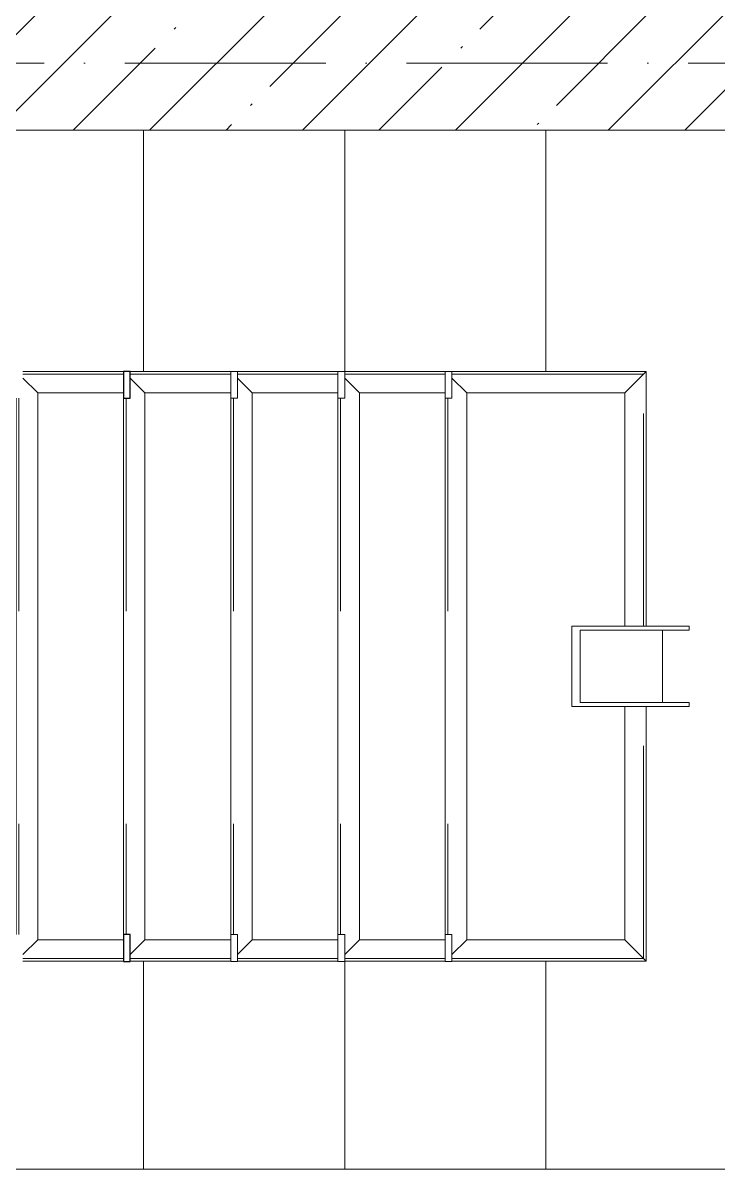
# Model space of a CAD drawing. Header units: millimetres. Extents: x -17017 to 628417, y -109036 to 199237.
# Drawn here: x 368341 to 369378, y -86682 to -84972 of the extents above; entities that cross this region are included whole.
import ezdxf

# ---------------------------------------------------------------- set-up
doc = ezdxf.new("R2010")
doc.units = ezdxf.units.MM
doc.linetypes.add('50_200_ШТРИХ_1Т_ш5_п1_п1_', pattern=[700, 500, -100, 0, -100])
doc.linetypes.add('Штрих', pattern=[635, 317.5, -317.5])
for name, color, linetype, lineweight in [('A-GENM-____-HDLN', 7, 'Штрих', 9), ('A-GENM-____-MCUT', 7, 'Continuous', 25), ('A-GENM-____-OTLN', 7, 'Continuous', 9), ('A-WALL-____-MCUT-1', 7, 'Continuous', 9), ('A-WALL-____-PATT-1', 7, 'Continuous', 9), ('S-GRID-____-OTLN-1', 7, '50_200_ШТРИХ_1Т_ш5_п1_п1_', 9), ('S-STRS-____-OTLN-1', 7, 'Continuous', 9), ('стяжа', 7, 'Continuous', 30)]:
    doc.layers.add(name, color=color, linetype=linetype, lineweight=lineweight)

# ---------------------------------------------------------------- blocks, each defined once
blk = doc.blocks.new('ОМ_Труба_ГОСТ 8639-82 - ОМ_Труба_ГОСТ 8639-82-26350154-АР1_План отверстий 3 этажа в осях 1-64_А-ГГ')
at = {"layer": 'A-GENM-____-OTLN'}
for p, q in [((19689.1, 44821), (19689.1, 44941)), ((19689.1, 44941), (19864.1, 44941)), ((19864.1, 44941), (19864.1, 44935)), ((19864.1, 44935), (19701.2, 44935)), ((19701.2, 44935), (19701.2, 44827)), ((19824, 44935), (19824, 44827)), ((19864.1, 44821), (19689.1, 44821)), ((19701.2, 44827), (19864.1, 44827)), ((19864.1, 44827), (19864.1, 44821))]:
    blk.add_line(p, q, dxfattribs=at)
blk = doc.blocks.new('ОМ_Уголок_ГОСТ 8509-93 - ОМ_Уголок_ГОСТ 8509-93-26349651-АР1_План отверстий 3 этажа в осях 1-64_А-ГГ')
at = {"layer": 'A-GENM-____-HDLN'}
for p, q in [((4, -4), (380, -4)), ((500, -4), (876, -4))]:
    blk.add_line(p, q, dxfattribs=at)
at = {"layer": 'A-GENM-____-OTLN'}
for p, q in [((380, 0), (0, 0)), ((32, -32), (0, 0)), ((880, 0), (500, 0)), ((880, 0), (848, -32)), ((32, -32), (380, -32)), ((500, -32), (848, -32))]:
    blk.add_line(p, q, dxfattribs=at)
blk = doc.blocks.new('ОМ_Уголок_ГОСТ 8509-93 - ОМ_Уголок_ГОСТ 8509-93-V88-АР1_План отверстий 3 этажа в осях 1-64_А-ГГ')
at = {"layer": 'A-GENM-____-HDLN'}
blk.add_line((40, -4), (840, -4), dxfattribs=at)
at = {"layer": 'A-GENM-____-OTLN'}
for p, q in [((32, -32), (10, -10)), ((840, 0), (40, 0)), ((870, -10), (848, -32)), ((32, -32), (848, -32))]:
    blk.add_line(p, q, dxfattribs=at)
blk = doc.blocks.new('ОМ_Уголок_ГОСТ 8509-93 - ОМ_Уголок_ГОСТ 8509-93-19082047-АР1_План отверстий 3 этажа в осях 1-64_А-ГГ')
at = {"layer": 'A-GENM-____-HDLN'}
blk.add_line((10, -4), (296, -4), dxfattribs=at)
at = {"layer": 'A-GENM-____-OTLN'}
for p, q in [((300, 0), (10, 0)), ((32, -32), (10, -10)), ((300, 0), (268, -32)), ((32, -32), (268, -32))]:
    blk.add_line(p, q, dxfattribs=at)
blk = doc.blocks.new('ОМ_Уголок_ГОСТ 8509-93 - ОМ_Уголок_ГОСТ 8509-93-V89-АР1_План отверстий 3 этажа в осях 1-64_А-ГГ')
at = {"layer": 'A-GENM-____-HDLN'}
blk.add_line((4, -4), (290, -4), dxfattribs=at)
at = {"layer": 'A-GENM-____-OTLN'}
for p, q in [((290, 0), (0, 0)), ((32, -32), (0, 0)), ((290, -10), (268, -32)), ((32, -32), (268, -32))]:
    blk.add_line(p, q, dxfattribs=at)
blk = doc.blocks.new('ОМ_Уголок_ГОСТ 8509-93 - ОМ_Уголок_ГОСТ 8509-93-V90-АР1_План отверстий 3 этажа в осях 1-64_А-ГГ')
at = {"layer": 'A-GENM-____-HDLN'}
blk.add_line((10, -4), (160, -4), dxfattribs=at)
at = {"layer": 'A-GENM-____-OTLN'}
for p, q in [((160, 0), (10, 0)), ((32, -32), (10, -10)), ((32, -32), (160, -32))]:
    blk.add_line(p, q, dxfattribs=at)
blk = doc.blocks.new('ОМ_Уголок_ГОСТ 8509-93 - ОМ_Уголок_ГОСТ 8509-93-V91-АР1_План отверстий 3 этажа в осях 1-64_А-ГГ')
at = {"layer": 'A-GENM-____-HDLN'}
blk.add_line((140, -4), (290, -4), dxfattribs=at)
at = {"layer": 'A-GENM-____-OTLN'}
for p, q in [((290, 0), (140, 0)), ((290, -10), (268, -32)), ((140, -32), (268, -32))]:
    blk.add_line(p, q, dxfattribs=at)
blk = doc.blocks.new('ОМ_Полоса_Трапеция прямоугольная_Прокат_ГОСТ 103-2006 - ОМ_Полоса_Трапеция прямоугольная_Прокат_ГОСТ 103-2006-19082130-АР1_План отверстий 3 этажа в осях 1-64_А-ГГ')
at = {"layer": 'A-GENM-____-OTLN'}
for p, q in [((19500, 45321), (19510, 45321)), ((19500, 45281), (19500, 45321)), ((19510, 45321), (19510, 45281)), ((19510, 45281), (19500, 45281))]:
    blk.add_line(p, q, dxfattribs=at)
blk = doc.blocks.new('ОМ_Полоса_Трапеция прямоугольная_Прокат_ГОСТ 103-2006 - ОМ_Полоса_Трапеция прямоугольная_Прокат_ГОСТ 103-2006-V96-АР1_План отверстий 3 этажа в осях 1-64_А-ГГ')
at = {"layer": 'A-GENM-____-MCUT'}
for p, q in [((19030, 45321), (19020, 45321)), ((19020, 45321), (19020, 45281)), ((19030, 45281), (19030, 45321)), ((19020, 45281), (19030, 45281))]:
    blk.add_line(p, q, dxfattribs=at)
blk = doc.blocks.new('ОМ_Полоса_Трапеция прямоугольная_Прокат_ГОСТ 103-2006 - ОМ_Полоса_Трапеция прямоугольная_Прокат_ГОСТ 103-2006-19082170-АР1_План отверстий 3 этажа в осях 1-64_А-ГГ')
at = {"layer": 'A-GENM-____-OTLN'}
for p, q in [((19500, 44481), (19510, 44481)), ((19500, 44441), (19500, 44481)), ((19510, 44481), (19510, 44441)), ((19510, 44441), (19500, 44441))]:
    blk.add_line(p, q, dxfattribs=at)
blk = doc.blocks.new('ОМ_Полоса_Трапеция прямоугольная_Прокат_ГОСТ 103-2006 - ОМ_Полоса_Трапеция прямоугольная_Прокат_ГОСТ 103-2006-V99-АР1_План отверстий 3 этажа в осях 1-64_А-ГГ')
at = {"layer": 'A-GENM-____-MCUT'}
for p, q in [((19030, 44481), (19020, 44481)), ((19020, 44481), (19020, 44441)), ((19030, 44441), (19030, 44481)), ((19020, 44441), (19030, 44441))]:
    blk.add_line(p, q, dxfattribs=at)
blk = doc.blocks.new('3эт')
at = {"layer": 'S-GRID-____-OTLN-1', "color": 251, "ltscale": 0.6, "true_color": 0x636466}
blk.add_line((387697.2, -85032.4), (279101.9, -85032.4), dxfattribs=at)

msp = doc.modelspace()

# ---------------------------------------------------------------- hatches: boundary and pattern name
at = {"layer": 'A-WALL-____-PATT-1'}
h = msp.add_hatch(dxfattribs=at)
h.set_pattern_fill('FP_38', color=256, style=0, pattern_type=2)
h.set_pattern_definition([(45, (283770.7, -86863.46), (-114.04925, 114.04925), []), (45, (283884.76, -86863.46), (-114.04925, 114.04925), [201.612, -40.322, 3.353, -36.97])])
h.paths.add_polyline_path([(372770.7, -85132.4), (372770.7, -84882.4), (367570.7, -84882.4), (367570.7, -85132.4), (372130.2, -85132.4)], flags=0)

# ---------------------------------------------------------------- linework, layer by layer
at = {"layer": 'A-WALL-____-MCUT-1'}
msp.add_line((367320.7, -85132.4), (372770.7, -85132.4), dxfattribs=at)
at = {"layer": 'S-STRS-____-OTLN-1'}
for p, q in [((368520.7, -85132.4), (368520.7, -85492.4)), ((368520.7, -85132.4), (368520.7, -85492.4)), ((368820.7, -85132.4), (368820.7, -85492.4)), ((368820.7, -85132.4), (368820.7, -85492.4)), ((369120.7, -85132.4), (369120.7, -85492.4)), ((369120.7, -85132.4), (369120.7, -85492.4)), ((368520.7, -86372.4), (368520.7, -86682.4)), ((368520.7, -86372.4), (368520.7, -86682.4)), ((368820.7, -86372.4), (368820.7, -86682.4)), ((368820.7, -86372.4), (368820.7, -86682.4)), ((369120.7, -86372.4), (369120.7, -86682.4)), ((369120.7, -86372.4), (369120.7, -86682.4)), ((368220.7, -86682.4), (368520.7, -86682.4)), ((368520.7, -86682.4), (368820.7, -86682.4)), ((368820.7, -86682.4), (369120.7, -86682.4)), ((369120.7, -86682.4), (369420.7, -86682.4))]:
    msp.add_line(p, q, dxfattribs=at)

# ---------------------------------------------------------------- block references
at = {"layer": 'A-GENM-____-OTLN', "extrusion": (0, 0, -1)}
for name, p in [('ОМ_Уголок_ГОСТ 8509-93 - ОМ_Уголок_ГОСТ 8509-93-V91-АР1_План отверстий 3 этажа в осях 1-64_А-ГГ', (-368630.7, -85492.4)), ('ОМ_Уголок_ГОСТ 8509-93 - ОМ_Уголок_ГОСТ 8509-93-V91-АР1_План отверстий 3 этажа в осях 1-64_А-ГГ', (-368790.7, -85492.4)), ('ОМ_Уголок_ГОСТ 8509-93 - ОМ_Уголок_ГОСТ 8509-93-V91-АР1_План отверстий 3 этажа в осях 1-64_А-ГГ', (-368950.7, -85492.4)), ('ОМ_Уголок_ГОСТ 8509-93 - ОМ_Уголок_ГОСТ 8509-93-V91-АР1_План отверстий 3 этажа в осях 1-64_А-ГГ', (-369110.7, -85492.4)), ('ОМ_Уголок_ГОСТ 8509-93 - ОМ_Уголок_ГОСТ 8509-93-V89-АР1_План отверстий 3 этажа в осях 1-64_А-ГГ', (-369270.7, -85492.4))]:
    msp.add_blockref(name, p, dxfattribs=at)
at = {"layer": 'A-GENM-____-OTLN'}
for name, p in [('ОМ_Полоса_Трапеция прямоугольная_Прокат_ГОСТ 103-2006 - ОМ_Полоса_Трапеция прямоугольная_Прокат_ГОСТ 103-2006-V96-АР1_План отверстий 3 этажа в осях 1-64_А-ГГ', (349470.7, -130813.5)), ('ОМ_Полоса_Трапеция прямоугольная_Прокат_ГОСТ 103-2006 - ОМ_Полоса_Трапеция прямоугольная_Прокат_ГОСТ 103-2006-19082130-АР1_План отверстий 3 этажа в осях 1-64_А-ГГ', (349150.7, -130813.5)), ('ОМ_Полоса_Трапеция прямоугольная_Прокат_ГОСТ 103-2006 - ОМ_Полоса_Трапеция прямоугольная_Прокат_ГОСТ 103-2006-19082130-АР1_План отверстий 3 этажа в осях 1-64_А-ГГ', (349310.7, -130813.5)), ('ОМ_Полоса_Трапеция прямоугольная_Прокат_ГОСТ 103-2006 - ОМ_Полоса_Трапеция прямоугольная_Прокат_ГОСТ 103-2006-19082130-АР1_План отверстий 3 этажа в осях 1-64_А-ГГ', (349470.7, -130813.5)), ('ОМ_Труба_ГОСТ 8639-82 - ОМ_Труба_ГОСТ 8639-82-26350154-АР1_План отверстий 3 этажа в осях 1-64_А-ГГ', (349470.7, -130813.5)), ('ОМ_Полоса_Трапеция прямоугольная_Прокат_ГОСТ 103-2006 - ОМ_Полоса_Трапеция прямоугольная_Прокат_ГОСТ 103-2006-V99-АР1_План отверстий 3 этажа в осях 1-64_А-ГГ', (349470.7, -130813.5)), ('ОМ_Полоса_Трапеция прямоугольная_Прокат_ГОСТ 103-2006 - ОМ_Полоса_Трапеция прямоугольная_Прокат_ГОСТ 103-2006-19082170-АР1_План отверстий 3 этажа в осях 1-64_А-ГГ', (349150.7, -130813.5)), ('ОМ_Полоса_Трапеция прямоугольная_Прокат_ГОСТ 103-2006 - ОМ_Полоса_Трапеция прямоугольная_Прокат_ГОСТ 103-2006-19082170-АР1_План отверстий 3 этажа в осях 1-64_А-ГГ', (349310.7, -130813.5)), ('ОМ_Полоса_Трапеция прямоугольная_Прокат_ГОСТ 103-2006 - ОМ_Полоса_Трапеция прямоугольная_Прокат_ГОСТ 103-2006-19082170-АР1_План отверстий 3 этажа в осях 1-64_А-ГГ', (349470.7, -130813.5))]:
    msp.add_blockref(name, p, dxfattribs=at)
at = {"layer": 'A-GENM-____-OTLN', "extrusion": (0, 0, -1)}
for name, p, rotation in [('ОМ_Уголок_ГОСТ 8509-93 - ОМ_Уголок_ГОСТ 8509-93-26349651-АР1_План отверстий 3 этажа в осях 1-64_А-ГГ', (-369270.7, -86372.4), 89.99999999999908), ('ОМ_Уголок_ГОСТ 8509-93 - ОМ_Уголок_ГОСТ 8509-93-V88-АР1_План отверстий 3 этажа в осях 1-64_А-ГГ', (-368330.7, -85492.4), 269.9999999999989), ('ОМ_Уголок_ГОСТ 8509-93 - ОМ_Уголок_ГОСТ 8509-93-V88-АР1_План отверстий 3 этажа в осях 1-64_А-ГГ', (-368490.7, -85492.4), 269.9999999999989), ('ОМ_Уголок_ГОСТ 8509-93 - ОМ_Уголок_ГОСТ 8509-93-V88-АР1_План отверстий 3 этажа в осях 1-64_А-ГГ', (-368650.7, -85492.4), 269.9999999999989), ('ОМ_Уголок_ГОСТ 8509-93 - ОМ_Уголок_ГОСТ 8509-93-V88-АР1_План отверстий 3 этажа в осях 1-64_А-ГГ', (-368810.7, -85492.4), 269.9999999999989), ('ОМ_Уголок_ГОСТ 8509-93 - ОМ_Уголок_ГОСТ 8509-93-V88-АР1_План отверстий 3 этажа в осях 1-64_А-ГГ', (-368970.7, -85492.4), 269.9999999999989), ('ОМ_Уголок_ГОСТ 8509-93 - ОМ_Уголок_ГОСТ 8509-93-V90-АР1_План отверстий 3 этажа в осях 1-64_А-ГГ', (-368330.7, -86372.4), 180), ('ОМ_Уголок_ГОСТ 8509-93 - ОМ_Уголок_ГОСТ 8509-93-V90-АР1_План отверстий 3 этажа в осях 1-64_А-ГГ', (-368490.7, -86372.4), 180), ('ОМ_Уголок_ГОСТ 8509-93 - ОМ_Уголок_ГОСТ 8509-93-V90-АР1_План отверстий 3 этажа в осях 1-64_А-ГГ', (-368650.7, -86372.4), 180), ('ОМ_Уголок_ГОСТ 8509-93 - ОМ_Уголок_ГОСТ 8509-93-V90-АР1_План отверстий 3 этажа в осях 1-64_А-ГГ', (-368810.7, -86372.4), 180), ('ОМ_Уголок_ГОСТ 8509-93 - ОМ_Уголок_ГОСТ 8509-93-19082047-АР1_План отверстий 3 этажа в осях 1-64_А-ГГ', (-368970.7, -86372.4), 180)]:
    msp.add_blockref(name, p, dxfattribs=dict(at, rotation=rotation))
at = {"layer": 'стяжа'}
msp.add_blockref('3эт', (0, 0), dxfattribs=at)

doc.saveas('drawing.dxf')
